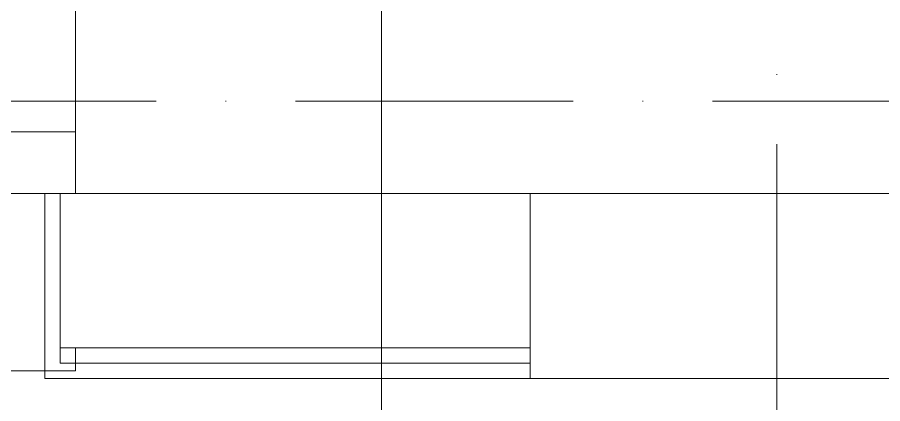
# Model space of a CAD drawing. Header units: millimetres. Extents: x -105266 to 178069, y 491 to 168574.
# Drawn here: x 10024.3 to 10136.6, y 36381.4 to 36431.5 of the extents above; entities that cross this region are included whole.
import ezdxf
from ezdxf.enums import TextEntityAlignment as Align

# ---------------------------------------------------------------- set-up
doc = ezdxf.new("R2010")
doc.units = ezdxf.units.MM
doc.linetypes.add('ACAD_ISO10W100', pattern=[18, 12, -3, 0, -3])
for name, color, linetype, lineweight in [('A01_OSIE', 9, 'ACAD_ISO10W100', 9), ('A02_KONSTRUKCJA', 3, 'Continuous', 15), ('A06_WIDOK', 6, 'Continuous', 15), ('A07_DRZWI_OKNA', 4, 'Continuous', 5), ('A09_WYKONCZENIE', 2, 'Continuous', 13), ('A17_OPIS_WARSTW', 32, 'Continuous', 9)]:
    doc.layers.add(name, color=color, linetype=linetype, lineweight=lineweight)
doc.styles.add('TBTEXT', font='arial.ttf', dxfattribs={"width": 1.1})

# ---------------------------------------------------------------- blocks, each defined once
blk = doc.blocks.new('A$C1BD919F1')
at = {"lineweight": 0}
blk.add_line((-77.88, 0), (0, 0), dxfattribs=at)
at = {"lineweight": 0, "style": 'TBTEXT', "width": 1.1}
blk.add_attdef('1', text='', height=18, dxfattribs=at).set_placement((-96.63, 12.5), align=Align.MIDDLE)

msp = doc.modelspace()

# ---------------------------------------------------------------- linework, layer by layer
at = {"layer": 'A01_OSIE', "linetype": 'ACAD_ISO10W100', "ltscale": 3}
for points in [[(10122.89, 38362.67), (10122.89, 36181.78)], [(11503.04, 36420.67), (9190.4, 36420.67)]]:
    msp.add_lwpolyline(points, dxfattribs=at)
at = {"layer": 'A02_KONSTRUKCJA'}
msp.add_lwpolyline([(10534.89, 36408.67), (10031.89, 36408.67), (10031.89, 36432.67)], dxfattribs=at)
at = {"layer": 'A06_WIDOK'}
msp.add_lwpolyline([(10031.89, 36388.67), (10031.89, 36385.67), (9815.89, 36385.67), (9815.89, 36388.67)], dxfattribs=at)
at = {"layer": 'A07_DRZWI_OKNA'}
msp.add_line((10031.89, 36408.67), (10031.89, 36416.67), dxfattribs=at)
msp.add_lwpolyline([(10031.89, 36408.67), (9815.89, 36408.67), (9815.89, 36416.67), (10031.89, 36416.67)], dxfattribs=at)
at = {"layer": 'A09_WYKONCZENIE'}
for points in [[(10090.89, 36384.67), (10027.89, 36384.67), (10027.89, 36408.67)], [(10090.89, 36388.67), (10029.89, 36388.67), (10029.89, 36408.67), (10031.89, 36408.67)], [(10090.89, 36386.67), (10029.89, 36386.67), (10029.89, 36408.67)], [(10090.89, 36408.67), (10090.89, 36384.67)], [(10090.89, 36384.67), (10203.63, 36384.67), (10203.63, 36408.67)]]:
    msp.add_lwpolyline(points, dxfattribs=at)

# ---------------------------------------------------------------- block references
at = {"layer": 'A17_OPIS_WARSTW', "xscale": 0.9599999999991269, "yscale": 0.9599999999991269, "zscale": 0.9599999999991269, "rotation": 90}
msp.add_blockref('A$C1BD919F1', (10071.58, 36443.4), dxfattribs=at)

doc.saveas('drawing.dxf')
